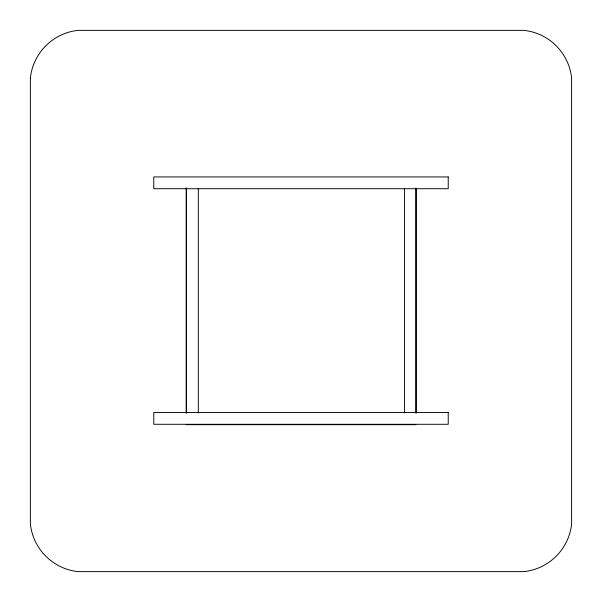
<?xml version="1.0" encoding="UTF-8"?>
<svg xmlns="http://www.w3.org/2000/svg" width="602" height="602" viewBox="0 0 602 602"><rect width="100%" height="100%" fill="white"/><g stroke="black" fill="none" stroke-linecap="round" stroke-linejoin="round"><path stroke-width="0.9" d="M186.161 424.673L415.839 424.673M416.215 188.223L416.215 412.995M415.839 187.959L415.839 413.107M404.439 188.223L404.439 412.995M198.321 188.223L198.321 412.995M186.545 188.223L186.545 412.995M186.161 187.959L186.161 413.107M30.378 78.117L30.378 523.883A52.999 52.999 0 0 0 36.579 543.862A54.014 54.014 0 0 0 58.138 565.421A52.999 52.999 0 0 0 78.117 571.629L523.883 571.622A52.999 52.999 0 0 0 543.862 565.421A54.014 54.014 0 0 0 565.421 543.862A52.999 52.999 0 0 0 571.629 523.883L571.622 78.117A52.999 52.999 0 0 0 565.421 58.138A54.014 54.014 0 0 0 543.862 36.579A52.999 52.999 0 0 0 523.883 30.371L78.117 30.378A52.999 52.999 0 0 0 58.138 36.579A54.014 54.014 0 0 0 36.579 58.138A52.999 52.999 0 0 0 30.371 78.117M448.227 176.943L153.773 176.943L153.773 188.719L448.227 188.719L448.227 176.943M448.227 412.505L153.773 412.505L153.773 424.282L448.227 424.282L448.227 412.505"/></g></svg>
